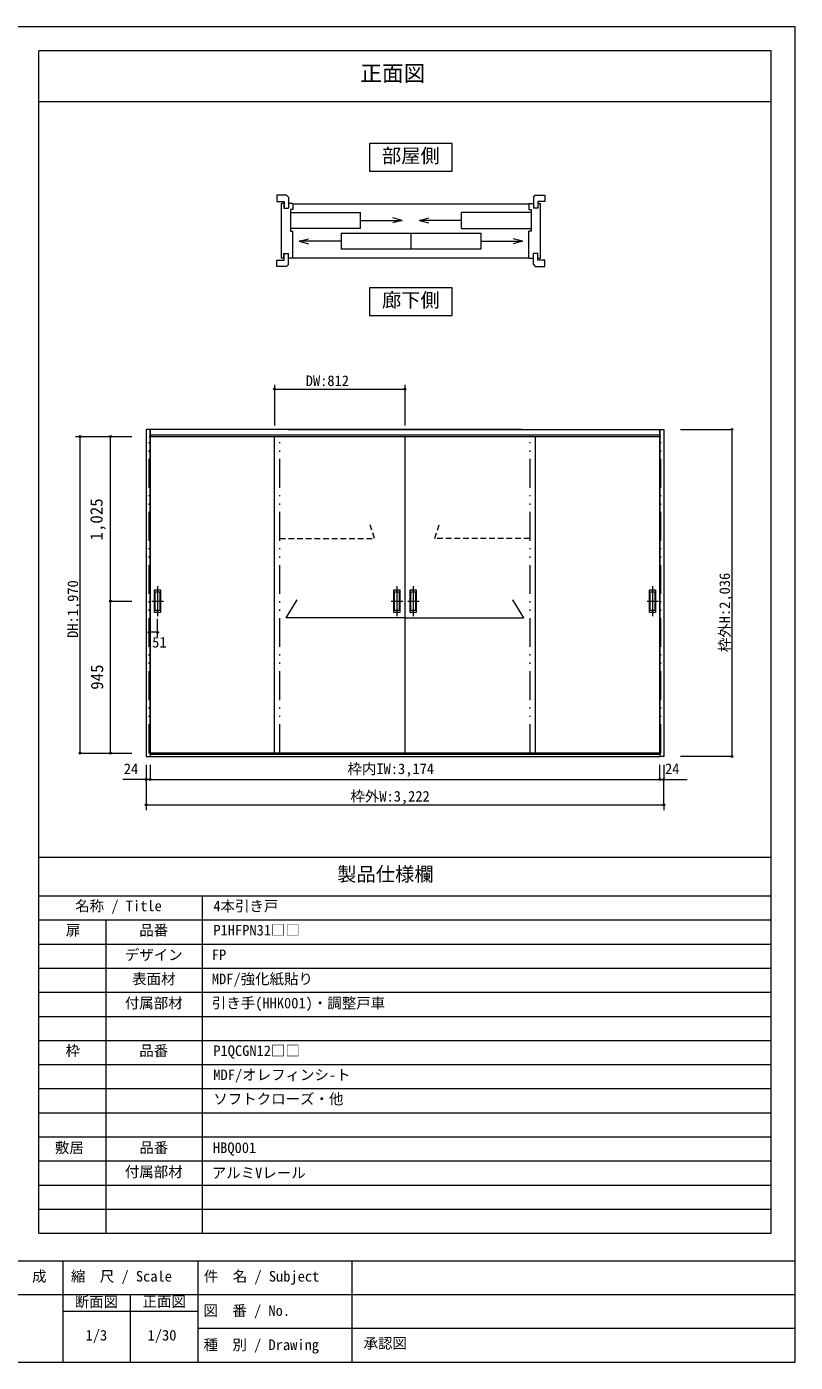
# Model space of a CAD drawing. Units: millimetres on the paper, enlarged 10 times, with parts at other scales. Extents: x -2000 to 2000, y -1385 to 1385.
# Drawn here: x 405 to 2000, y -1385 to 1385 of the extents above; entities that cross this region are included whole.
import ezdxf
from ezdxf.enums import TextEntityAlignment as Align

# ---------------------------------------------------------------- set-up
doc = ezdxf.new("R2010")
doc.units = ezdxf.units.MM
doc.header["$LTSCALE"] = 10
doc.header["$PDMODE"] = 32
doc.header["$PDSIZE"] = 4
doc.linetypes.add('DASHED1', pattern=[1.8, 1.2, -0.6])
doc.linetypes.add('DASHED_DOUBLE_DOTTED', pattern=[11, 6, -1.5, 0.25, -1.5, 0.25, -1.5])
for name, color, linetype, lineweight in [('1-0_H-SYM', 7, 'Continuous', 20), ('1-1_0', 7, 'Continuous', 20), ('3-0', 7, 'Continuous', 20)]:
    doc.layers.add(name, color=color, linetype=linetype, lineweight=lineweight)
doc.styles.add('ＭＳ ゴシック', font='')
doc.styles.get('ＭＳ ゴシック').set_extended_font_data('MS Gothic')

msp = doc.modelspace()

# ---------------------------------------------------------------- linework, layer by layer
at = {"layer": '1-0_H-SYM'}
for p, q in [((430, -1067.5), (1950, -1067.5)), ((430, -1117.5), (1950, -1117.5)), ((2000, -1175), (-2000, -1175)), ((2000, -1175), (-2000, -1175)), ((480, -1175), (480, -1385)), ((760, -1175), (760, -1385)), ((1080, -1175), (1080, -1385)), ((2000, -1245), (-1190, -1245)), ((2000, -1245), (-1190, -1245)), ((620, -1245), (620, -1385)), ((760, -1280), (480, -1280)), ((2000, -1315), (760, -1315)), ((2000, -1315), (760, -1315)), ((-2000, -1385), (2000, -1385)), ((-2000, -1385), (2000, -1385))]:
    msp.add_line(p, q, dxfattribs=at)
at = {"layer": '1-1_0'}
for p, q in [((1950, 1335), (430, 1335)), ((430, -337.5), (430, 1335)), ((1950, -1117.5), (1950, 1335)), ((430, 1230), (1950, 1230)), ((1950, -337.5), (1950, 1230)), ((1950, -337.5), (1950, 1230)), ((1950, -337.5), (1950, 1230)), ((430, -1117.5), (430, -337.5)), ((430, -337.5), (1950, -337.5)), ((430, -337.5), (1950, -337.5)), ((430, -337.5), (1950, -337.5)), ((430, -337.5), (1950, -337.5)), ((430, -417.5), (1950, -417.5)), ((770, -1117.5), (770, -417.5)), ((430, -467.5), (1950, -467.5)), ((570, -1117.5), (570, -467.5)), ((430, -517.5), (1950, -517.5)), ((430, -567.5), (1950, -567.5)), ((430, -617.5), (1950, -617.5)), ((430, -667.5), (1950, -667.5)), ((430, -717.5), (1950, -717.5)), ((430, -767.5), (1950, -767.5)), ((430, -817.5), (1950, -817.5)), ((430, -867.5), (1950, -867.5)), ((430, -917.5), (1950, -917.5)), ((430, -967.5), (1950, -967.5)), ((430, -1017.5), (1950, -1017.5))]:
    msp.add_line(p, q, dxfattribs=at)
for points in [[(2000, -1385), (2000, 1385), (-2000, 1385), (-2000, -1385)], [(430, -337.5), (430, 1230), (1950, 1230)], [(430, -337.5), (430, 1230), (1950, 1230)], [(430, -337.5), (430, 1230), (1950, 1230)]]:
    msp.add_lwpolyline(points, dxfattribs=at)
at = {"layer": '3-0', "lineweight": 18}
for p, q in [((1287.96, 1142.54), (1116.53, 1142.54)), ((1116.53, 843.21), (1116.53, 786.07)), ((1287.96, 843.21), (1116.53, 843.21))]:
    msp.add_line(p, q, dxfattribs=at)
at = {"layer": '3-0'}
for p, q in [((923.98, 1035.65), (923.98, 1022.65)), ((943.98, 1035.65), (923.98, 1035.65)), ((947.98, 1031.65), (943.98, 1035.65)), ((947.98, 1031.65), (947.98, 1008.65)), ((1456.5, 1031.65), (1460.5, 1035.65)), ((1456.5, 1031.65), (1456.5, 1008.65)), ((1460.5, 1035.65), (1480.5, 1035.65)), ((1480.5, 1035.65), (1480.5, 1022.65)), ((923.98, 1022.65), (938.98, 1022.65)), ((933.48, 904.65), (933.48, 1018.65)), ((938.68, 1018.65), (933.48, 1018.65)), ((938.68, 1018.65), (938.68, 1008.65)), ((938.68, 1008.65), (947.98, 1008.65)), ((938.98, 1022.65), (938.98, 1008.65)), ((956.48, 1018.65), (947.98, 1018.65)), ((957.48, 1005.65), (952.48, 1005.65)), ((952.48, 1005.65), (952.48, 960.65)), ((952.48, 999.65), (1097.48, 999.65)), ((956.48, 1018.65), (957.48, 1017.65)), ((957.48, 1017.65), (957.48, 1005.65)), ((957.48, 1017.65), (1447, 1017.65)), ((1097.48, 966.65), (1097.48, 999.65)), ((1307, 966.65), (1307, 999.65)), ((1452, 999.65), (1307, 999.65)), ((1448, 1018.65), (1447, 1017.65)), ((1447, 1017.65), (1447, 1005.65)), ((1447, 1005.65), (1452, 1005.65)), ((1448, 1018.65), (1456.5, 1018.65)), ((1452, 1005.65), (1452, 960.65)), ((1465.8, 1008.65), (1456.5, 1008.65)), ((1480.5, 1022.65), (1465.5, 1022.65)), ((1465.5, 1022.65), (1465.5, 1008.65)), ((1465.8, 1018.65), (1465.8, 1008.65)), ((1465.8, 1018.65), (1471, 1018.65)), ((1471, 904.65), (1471, 1018.65)), ((1184.14, 983.15), (1164.82, 988.33)), ((1220.34, 983.15), (1239.66, 988.33)), ((1097.48, 966.65), (952.48, 966.65)), ((952.48, 960.65), (957.48, 960.65)), ((957.48, 905.65), (957.48, 960.65)), ((970.58, 940.15), (989.9, 945.33)), ((1057.24, 956.65), (1057.24, 923.65)), ((1057.24, 956.65), (1347.25, 956.65)), ((1202.24, 956.65), (1202.24, 923.65)), ((1307, 966.65), (1452, 966.65)), ((1347.25, 956.65), (1347.25, 923.65)), ((1433.9, 940.15), (1414.59, 945.33)), ((1452, 960.65), (1447, 960.65)), ((1447, 905.65), (1447, 960.65)), ((938.68, 914.65), (947.98, 914.65)), ((938.68, 904.65), (938.68, 914.65)), ((938.98, 900.65), (938.98, 914.65)), ((947.98, 891.65), (947.98, 914.65)), ((1347.25, 923.65), (1057.24, 923.65)), ((1465.8, 914.65), (1456.5, 914.65)), ((1456.5, 891.65), (1456.5, 914.65)), ((1465.5, 900.65), (1465.5, 914.65)), ((1465.8, 904.65), (1465.8, 914.65)), ((923.98, 900.65), (938.98, 900.65)), ((923.98, 887.65), (923.98, 900.65)), ((943.98, 887.65), (923.98, 887.65)), ((938.68, 904.65), (933.48, 904.65)), ((947.98, 891.65), (943.98, 887.65)), ((956.48, 904.65), (947.98, 904.65)), ((956.48, 904.65), (957.48, 905.65)), ((957.48, 905.65), (1447, 905.65)), ((1447, 905.65), (1448, 904.65)), ((1448, 904.65), (1456.5, 904.65)), ((1456.5, 891.65), (1460.5, 887.65)), ((1460.5, 887.65), (1480.5, 887.65)), ((1480.5, 900.65), (1465.5, 900.65)), ((1465.8, 904.65), (1471, 904.65)), ((1480.5, 887.65), (1480.5, 900.65)), ((919.33, 642.33), (919.33, 558.18)), ((1190, 642.33), (1190, 558.18)), ((653, 549.92), (653, -124.08)), ((653, 549.92), (653, -128.75)), ((659.33, 535.25), (1720.67, 535.25)), ((661, -124.08), (661, 549.92)), ((661, 549.92), (661, -128.75)), ((1719, 537.92), (661, 537.92)), ((919.33, -121.42), (919.33, 535.25)), ((1190, 535.25), (1190, -121.42)), ((1460.67, -121.42), (1460.67, 535.25)), ((1719, -124.08), (1719, 549.92)), ((1719, 549.92), (1719, -128.75)), ((1727, 549.92), (1727, -128.75)), ((653, -128.75), (661, -128.75)), ((930, -121.42), (659.33, -121.42)), ((661, -123.75), (1719, -123.75)), ((661, -123.75), (661, -128.75)), ((661, -128.75), (1719, -128.75)), ((1190, -121.42), (919.33, -121.42)), ((1190, -121.42), (1460.67, -121.42)), ((1460.67, -121.42), (1190, -121.42)), ((1460.67, -121.42), (1190, -121.42)), ((1720.67, -121.42), (1450, -121.42)), ((1720.67, -121.42), (1450, -121.42)), ((1720.67, -121.42), (1450, -121.42)), ((1450, -121.42), (1720.67, -121.42)), ((1719, -118.08), (1719, -119.08)), ((1719, -123.75), (1719, -128.75)), ((1727, -128.75), (1719, -128.75))]:
    msp.add_line(p, q, dxfattribs=at)
at = {"layer": '3-0', "color": 4, "lineweight": 9}
for p, q in [((919.33, 642.33), (919.33, 558.18)), ((1190, 642.33), (1190, 558.18)), ((919.33, 633.18), (1190, 633.18)), ((919.33, 633.18), (1190, 633.18)), ((506.56, 535.25), (623.33, 535.25)), ((515.72, -121.42), (515.72, 535.25)), ((558.87, 535.25), (623.33, 535.25)), ((578.87, -121.42), (578.87, 535.25)), ((1761.8, 549.92), (1868.47, 549.92)), ((1868.47, 549.92), (1868.47, -128.75)), ((578.87, 193.58), (623.33, 193.58)), ((676.33, 119.8), (676.33, 157.26)), ((676.33, 128.96), (659.33, 128.96)), ((515.72, -121.42), (623.33, -121.42)), ((558.87, -121.42), (623.33, -121.42)), ((1868.47, -128.75), (1761.8, -128.75)), ((653, -145.66), (653, -176.33)), ((653, -145.66), (653, -176.33)), ((1727, -145.66), (1727, -176.33)), ((661, -176.33), (604.47, -176.33)), ((1719, -176.33), (1775.53, -176.33)), ((653, -228.66), (653, -239.99)), ((1727, -228.66), (1727, -239.99))]:
    msp.add_line(p, q, dxfattribs=at)
at = {"layer": '3-0', "linetype": 'DASHED_DOUBLE_DOTTED'}
for p, q in [((659.33, 535.25), (678, 535.25)), ((659.33, -121.42), (659.33, 535.25)), ((930, -121.42), (930, 535.25)), ((1450, -121.42), (1450, 535.25)), ((1720.67, -121.42), (1720.67, 535.25))]:
    msp.add_line(p, q, dxfattribs=at)
at = {"layer": '3-0', "color": 8, "linetype": 'DASHED1', "lineweight": 18}
for p, q in [((1126.73, 323.57), (1115.6, 357.8)), ((1251.94, 323.57), (1263.07, 357.8)), ((930, 323.57), (1126.73, 323.57)), ((1448.67, 323.57), (1251.94, 323.57))]:
    msp.add_line(p, q, dxfattribs=at)
at = {"layer": '3-0', "color": 3}
for p, q in [((676.33, 224.85), (676.33, 162.53)), ((1173, 224.85), (1173, 162.53)), ((1207, 224.85), (1207, 162.53)), ((1703.67, 224.85), (1703.67, 162.53)), ((670, 216.92), (682.67, 216.92)), ((670, 170.25), (670, 216.92)), ((670, 212.92), (682.67, 212.92)), ((671.67, 174.25), (671.67, 212.92)), ((681, 212.92), (681, 174.25)), ((682.67, 216.92), (682.67, 170.25)), ((1166.67, 216.92), (1179.33, 216.92)), ((1166.67, 170.25), (1166.67, 216.92)), ((1166.67, 212.92), (1179.33, 212.92)), ((1168.33, 174.25), (1168.33, 212.92)), ((1177.67, 212.92), (1177.67, 174.25)), ((1179.33, 216.92), (1179.33, 170.25)), ((1200.67, 216.92), (1213.33, 216.92)), ((1200.67, 170.25), (1200.67, 216.92)), ((1200.67, 212.92), (1213.33, 212.92)), ((1202.33, 174.25), (1202.33, 212.92)), ((1211.67, 212.92), (1211.67, 174.25)), ((1213.33, 216.92), (1213.33, 170.25)), ((1697.33, 216.92), (1710, 216.92)), ((1697.33, 170.25), (1697.33, 216.92)), ((1697.33, 212.92), (1710, 212.92)), ((1699, 174.25), (1699, 212.92)), ((1708.33, 212.92), (1708.33, 174.25)), ((1710, 216.92), (1710, 170.25)), ((664.99, 193.58), (688.63, 193.58)), ((682.67, 174.25), (670, 174.25)), ((682.67, 170.25), (670, 170.25)), ((1161.66, 193.58), (1185.29, 193.58)), ((1179.33, 174.25), (1166.67, 174.25)), ((1179.33, 170.25), (1166.67, 170.25)), ((1195.66, 193.58), (1219.29, 193.58)), ((1213.33, 174.25), (1200.67, 174.25)), ((1213.33, 170.25), (1200.67, 170.25)), ((1692.33, 193.58), (1715.96, 193.58)), ((1710, 174.25), (1697.33, 174.25)), ((1710, 170.25), (1697.33, 170.25))]:
    msp.add_line(p, q, dxfattribs=at)
at = {"layer": '3-0', "lineweight": 18}
for points in [[(1116.53, 1142.54), (1116.53, 1085.4), (1287.96, 1085.4), (1287.96, 1142.54)], [(1116.53, 786.07), (1287.96, 786.07), (1287.96, 843.21)]]:
    msp.add_lwpolyline(points, dxfattribs=at)
at = {"layer": '3-0'}
for points in [[(1097.48, 983.15), (1184.14, 983.15), (1164.82, 977.97)], [(1307, 983.15), (1220.34, 983.15), (1239.66, 977.97)], [(1057.24, 940.15), (970.58, 940.15), (989.9, 934.97)], [(1347.25, 940.15), (1433.9, 940.15), (1414.59, 934.97)], [(1432.33, 549.92), (661, 549.92), (653, 549.92), (653, -124.08)], [(947.67, 549.92), (1719, 549.92), (1727, 549.92)], [(1190, 158.96), (943.39, 158.96), (965.95, 196.68)], [(1190, 158.96), (943.39, 158.96), (965.95, 196.68)], [(1190, 158.96), (1436.61, 158.96), (1414.05, 196.68)]]:
    msp.add_lwpolyline(points, dxfattribs=at)
at = {"layer": '3-0', "color": 4, "lineweight": 9}
for points in [[(661, -145.66), (661, -176.33), (1719, -176.33), (1719, -145.66)], [(653, -176.33), (653, -228.66), (1727, -228.66), (1727, -176.33)]]:
    msp.add_lwpolyline(points, dxfattribs=at)
at = {"layer": '3-0', "color": 4}
for p in [(919.33, 633.18), (1190, 633.18), (515.72, 535.25), (578.87, 535.25), (1868.47, 549.92), (578.87, 193.58), (659.33, 128.96), (676.33, 128.96), (515.72, -121.42), (578.87, -121.42), (1868.47, -128.75), (653, -176.33), (661, -176.33), (1719, -176.33), (1727, -176.33), (653, -228.66), (1727, -228.66)]:
    msp.add_point(p, dxfattribs=at)

# ---------------------------------------------------------------- texts
at = {"layer": '1-0_H-SYM', "style": 'ＭＳ ゴシック'}
for s, p in [('名称 / Title', (505.64, -456.06)), ('扉', (486.33, -506.36)), ('品番', (638.67, -506.36)), ('枠', (485.67, -756.36)), ('品番', (638.67, -756.36)), ('作\u3000成', (356.17, -1224.21)), ('縮\u3000尺 / Scale', (496.68, -1224.21)), ('件\u3000名 / Subject', (772.61, -1224.24)), ('断面図', (504.6, -1277.15)), ('正面図', (645.4, -1276.44)), ('図\u3000番 / No.', (771.77, -1295.35)), ('1/3', (527.17, -1346.45)), ('1/30', (655.92, -1346.45)), ('種\u3000別 / Drawing', (771.94, -1366.29)), ('承認図', (1104.03, -1363.1))]:
    msp.add_text(s, height=21.99, dxfattribs=at).set_placement(p, align=Align.BOTTOM_LEFT)
at = {"layer": '1-1_0', "style": 'ＭＳ ゴシック'}
for s, height, p in [('正面図', 32.99, (1097.24, 1261.98)), ('製品仕様欄', 29.33, (1049.4, -396.07)), ('4本引き戸', 21.99, (792.33, -456.36)), ('P1HFPN31□□', 21.99, (792.33, -506.36)), ('デザイン', 21.99, (608.75, -557.5)), ('FP', 21.99, (789.2, -557.5)), ('表面材', 21.99, (623.75, -607.5)), ('MDF/強化紙貼り', 21.99, (789.2, -607.5)), ('付属部材', 21.99, (608.75, -657.5)), ('引き手(HHK001)・調整戸車', 21.99, (789.2, -657.5)), ('P1QCGN12□□', 21.99, (792.33, -756.36)), ('MDF/オレフィンシ-ト', 21.99, (792.33, -806.36)), ('ソフトクローズ・他', 21.99, (792.33, -856.36)), ('敷居', 21.99, (463.65, -957.36)), ('品番', 21.99, (638.75, -957.5)), ('HBQ001', 21.99, (791.5, -957.5)), ('付属部材', 21.99, (608.75, -1007.5)), ('アルミVレール', 21.99, (789, -1009.75))]:
    msp.add_text(s, height=height, dxfattribs=at).set_placement(p, align=Align.BOTTOM_LEFT)
at = {"layer": '3-0', "style": 'ＭＳ ゴシック'}
for s, height, p in [('部屋側', 29.33, (1142.24, 1093.97)), ('廊下側', 29.33, (1142.24, 794.64)), ('DW:812', 21.99, (984.09, 633.18)), ('51', 21.99, (665.39, 90.88)), ('24', 21.99, (606.55, -171.66)), ('枠内IW:3,174', 21.99, (1070.65, -171.66)), ('24', 21.99, (1729.61, -171.66)), ('枠外W:3,222', 21.99, (1076.75, -228.66))]:
    msp.add_text(s, height=height, dxfattribs=at).set_placement(p, align=Align.BOTTOM_LEFT)
for s, height, p in [('1,025', 25.66, (570.17, 319.48)), ('枠外H:2,036', 21.99, (1870.97, 87.79)), ('DH:1,970', 21.99, (518.22, 117.33)), ('945', 25.66, (571.37, 9.83))]:
    msp.add_text(s, height=height, rotation=90, dxfattribs=at).set_placement(p, align=Align.BOTTOM_LEFT)

doc.saveas('drawing.dxf')
